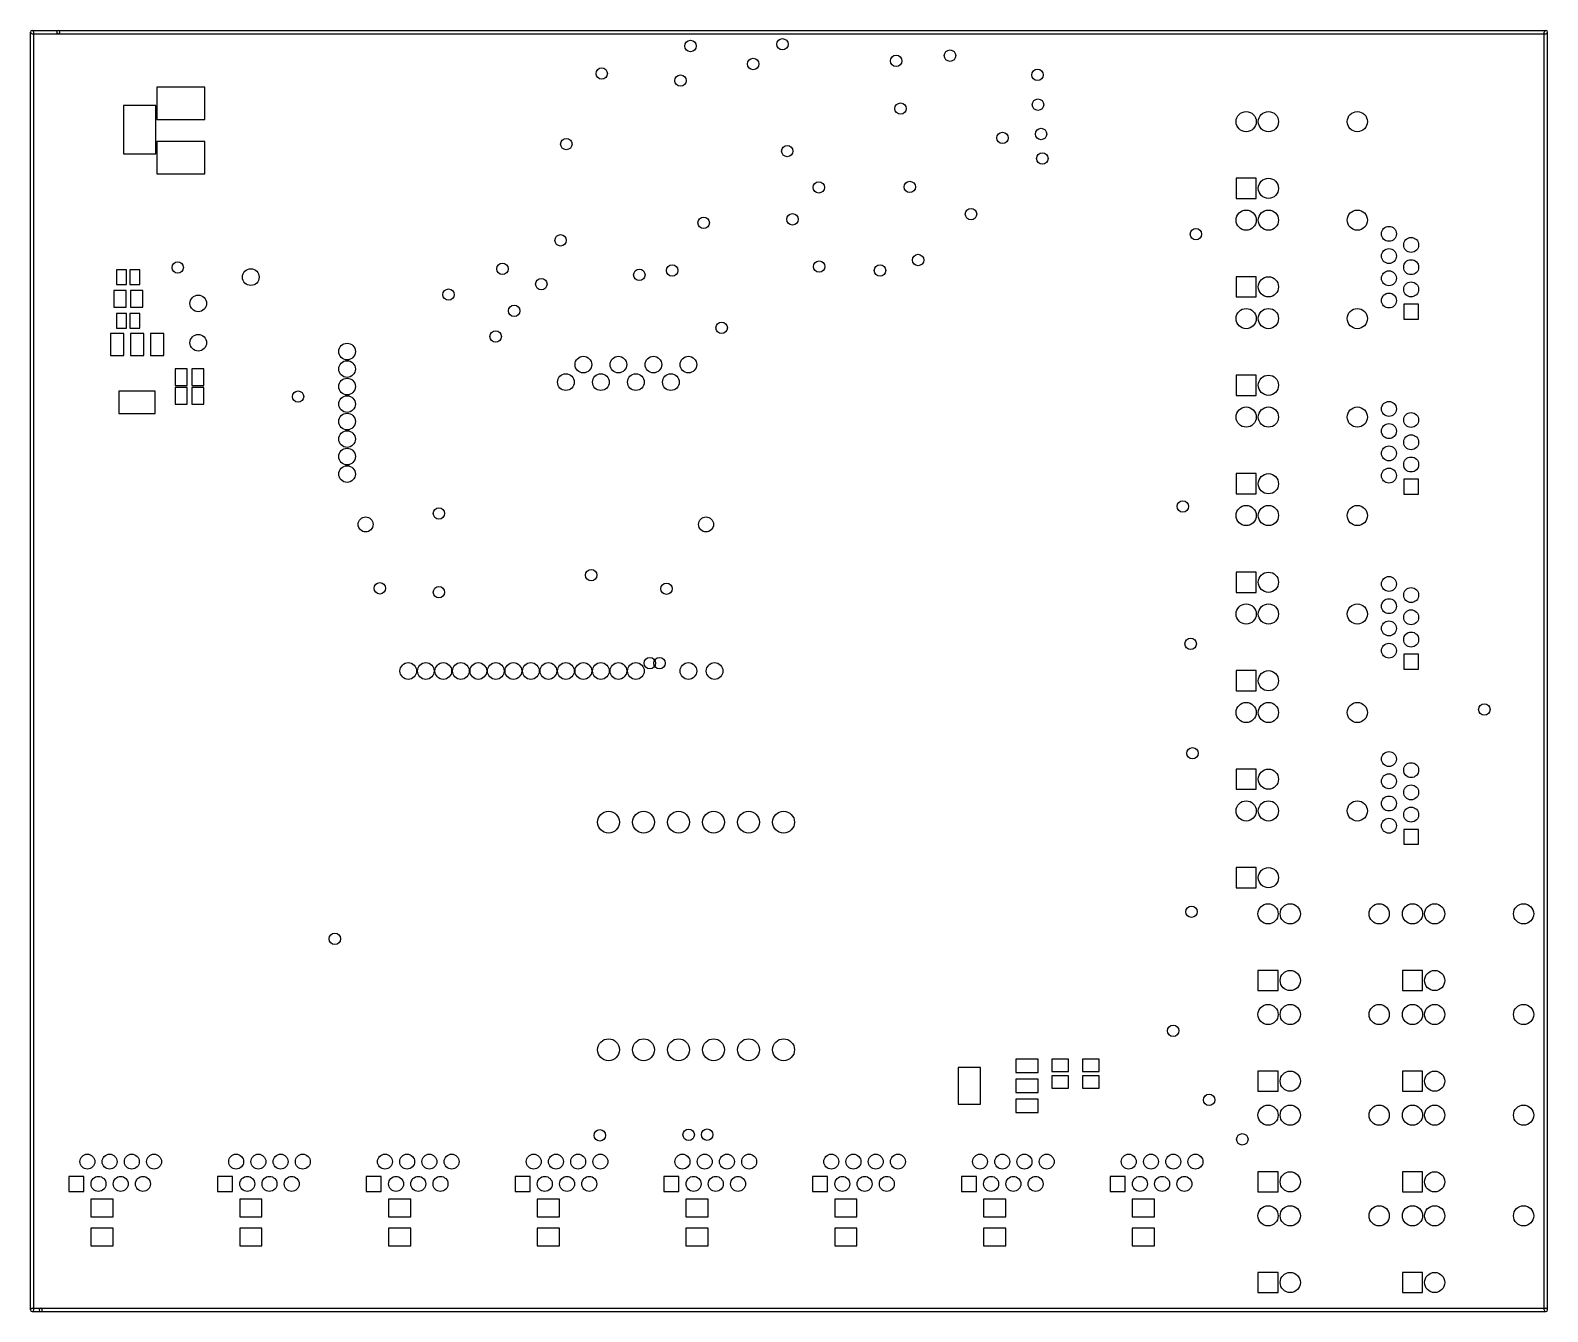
# Model space of a CAD drawing. Extents: x 25909 to 94169, y 14485 to 72115.
import ezdxf

# ---------------------------------------------------------------- set-up
doc = ezdxf.new("R2010")
doc.units = 0
doc.layers.add('BLACK', color=1, linetype='CONTINUOUS')

msp = doc.modelspace()

# ---------------------------------------------------------------- linework, layer by layer
at = {"layer": 'BLACK'}
for p, q in [((25909, 14560), (25909, 72040)), ((25984, 72115), (27164, 72115)), ((25984, 71965), (27164, 71965)), ((26059, 14560), (26059, 72040)), ((27165, 72115), (94093, 72115)), ((27165, 71965), (94093, 71965)), ((94019, 14560), (94019, 72040)), ((94169, 14560), (94169, 72040)), ((33761, 69558), (31593, 69558)), ((31593, 69558), (31593, 68098)), ((33761, 68098), (33761, 69558)), ((31557, 68730), (30097, 68730)), ((30097, 68730), (30097, 66562)), ((31557, 66562), (31557, 68730)), ((31593, 68098), (33761, 68098)), ((33761, 67117), (31593, 67117)), ((31593, 67117), (31593, 65657)), ((33761, 65657), (33761, 67117)), ((30097, 66562), (31557, 66562)), ((31593, 65657), (33761, 65657)), ((81061, 65463), (80153, 65463)), ((80153, 65463), (80153, 64555)), ((81061, 64555), (81061, 65463)), ((80153, 64555), (81061, 64555)), ((29790, 61341), (29790, 60691)), ((30240, 61341), (29790, 61341)), ((30240, 60691), (30240, 61341)), ((30390, 61341), (30390, 60691)), ((30840, 61341), (30390, 61341)), ((30840, 60691), (30840, 61341)), ((81061, 61034), (80153, 61034)), ((80153, 61034), (80153, 60126)), ((81061, 60126), (81061, 61034)), ((29665, 60407), (29665, 59657)), ((30215, 60407), (29665, 60407)), ((29790, 60691), (30240, 60691)), ((30215, 59657), (30215, 60407)), ((30390, 60691), (30840, 60691)), ((30415, 60407), (30415, 59657)), ((30965, 60407), (30415, 60407)), ((30965, 59657), (30965, 60407)), ((80153, 60126), (81061, 60126)), ((29665, 59657), (30215, 59657)), ((30415, 59657), (30965, 59657)), ((88364, 59799), (87692, 59799)), ((87692, 59799), (87692, 59127)), ((88364, 59127), (88364, 59799)), ((29790, 59373), (29790, 58723)), ((30240, 59373), (29790, 59373)), ((29790, 58723), (30240, 58723)), ((30240, 58723), (30240, 59373)), ((30390, 59373), (30390, 58723)), ((30840, 59373), (30390, 59373)), ((30390, 58723), (30840, 58723)), ((30840, 58723), (30840, 59373)), ((87692, 59127), (88364, 59127)), ((29509, 58486), (29509, 57486)), ((30109, 58486), (29509, 58486)), ((30109, 57486), (30109, 58486)), ((30409, 58486), (30409, 57486)), ((31009, 58486), (30409, 58486)), ((31009, 57486), (31009, 58486)), ((31309, 58486), (31309, 57486)), ((31909, 58486), (31309, 58486)), ((31909, 57486), (31909, 58486)), ((29509, 57486), (30109, 57486)), ((30409, 57486), (31009, 57486)), ((31309, 57486), (31909, 57486)), ((32971, 56884), (32421, 56884)), ((32421, 56884), (32421, 56134)), ((32971, 56134), (32971, 56884)), ((33721, 56884), (33171, 56884)), ((33171, 56884), (33171, 56134)), ((33721, 56134), (33721, 56884)), ((32421, 56134), (32971, 56134)), ((32971, 56057), (32421, 56057)), ((32421, 56057), (32421, 55307)), ((32971, 55307), (32971, 56057)), ((33171, 56134), (33721, 56134)), ((33721, 56057), (33171, 56057)), ((33171, 56057), (33171, 55307)), ((33721, 55307), (33721, 56057)), ((81061, 56605), (80153, 56605)), ((80153, 56605), (80153, 55697)), ((81061, 55697), (81061, 56605)), ((29889, 55886), (29889, 54886)), ((31529, 55886), (29889, 55886)), ((31529, 54886), (31529, 55886)), ((32421, 55307), (32971, 55307)), ((33171, 55307), (33721, 55307)), ((80153, 55697), (81061, 55697)), ((29889, 54886), (31529, 54886)), ((81061, 52176), (80153, 52176)), ((80153, 52176), (80153, 51268)), ((81061, 51268), (81061, 52176)), ((88364, 51925), (87692, 51925)), ((87692, 51925), (87692, 51253)), ((88364, 51253), (88364, 51925)), ((80153, 51268), (81061, 51268)), ((87692, 51253), (88364, 51253)), ((81061, 47746), (80153, 47746)), ((80153, 47746), (80153, 46838)), ((81061, 46838), (81061, 47746)), ((80153, 46838), (81061, 46838)), ((88364, 44051), (87692, 44051)), ((87692, 44051), (87692, 43379)), ((88364, 43379), (88364, 44051)), ((81061, 43317), (80153, 43317)), ((80153, 43317), (80153, 42409)), ((81061, 42409), (81061, 43317)), ((87692, 43379), (88364, 43379)), ((80153, 42409), (81061, 42409)), ((81061, 38888), (80153, 38888)), ((80153, 38888), (80153, 37980)), ((81061, 37980), (81061, 38888)), ((80153, 37980), (81061, 37980)), ((88364, 36177), (87692, 36177)), ((87692, 36177), (87692, 35505)), ((87692, 35505), (88364, 35505)), ((88364, 35505), (88364, 36177)), ((81061, 34459), (80153, 34459)), ((80153, 34459), (80153, 33551)), ((81061, 33551), (81061, 34459)), ((80153, 33551), (81061, 33551)), ((82045, 29832), (81137, 29832)), ((81137, 29832), (81137, 28924)), ((82045, 28924), (82045, 29832)), ((88541, 29832), (87633, 29832)), ((87633, 29832), (87633, 28924)), ((88541, 28924), (88541, 29832)), ((81137, 28924), (82045, 28924)), ((87633, 28924), (88541, 28924)), ((68649, 25459), (67649, 25459)), ((67649, 25459), (67649, 23819)), ((68649, 23819), (68649, 25459)), ((71249, 25839), (70249, 25839)), ((70249, 25839), (70249, 25239)), ((71249, 25239), (71249, 25839)), ((72619, 25840), (71869, 25840)), ((71869, 25840), (71869, 25290)), ((71869, 25290), (72619, 25290)), ((72619, 25290), (72619, 25840)), ((73997, 25840), (73247, 25840)), ((73247, 25840), (73247, 25290)), ((73247, 25290), (73997, 25290)), ((73997, 25290), (73997, 25840)), ((82045, 25305), (81137, 25305)), ((81137, 25305), (81137, 24397)), ((82045, 24397), (82045, 25305)), ((88541, 25305), (87633, 25305)), ((87633, 25305), (87633, 24397)), ((88541, 24397), (88541, 25305)), ((70249, 25239), (71249, 25239)), ((71249, 24939), (70249, 24939)), ((70249, 24939), (70249, 24339)), ((71249, 24339), (71249, 24939)), ((72619, 25090), (71869, 25090)), ((71869, 25090), (71869, 24540)), ((72619, 24540), (72619, 25090)), ((73997, 25090), (73247, 25090)), ((73247, 25090), (73247, 24540)), ((73997, 24540), (73997, 25090)), ((70249, 24339), (71249, 24339)), ((71249, 24039), (70249, 24039)), ((70249, 24039), (70249, 23439)), ((71249, 23439), (71249, 24039)), ((71869, 24540), (72619, 24540)), ((73247, 24540), (73997, 24540)), ((81137, 24397), (82045, 24397)), ((87633, 24397), (88541, 24397)), ((67649, 23819), (68649, 23819)), ((70249, 23439), (71249, 23439)), ((27638, 20568), (27638, 19896)), ((28310, 20568), (27638, 20568)), ((28310, 19896), (28310, 20568)), ((34331, 20568), (34331, 19896)), ((35003, 20568), (34331, 20568)), ((35003, 19896), (35003, 20568)), ((41024, 20568), (41024, 19896)), ((41696, 20568), (41024, 20568)), ((41696, 19896), (41696, 20568)), ((47717, 20568), (47717, 19896)), ((48389, 20568), (47717, 20568)), ((48389, 19896), (48389, 20568)), ((54410, 20568), (54410, 19896)), ((55082, 20568), (54410, 20568)), ((55082, 19896), (55082, 20568)), ((61103, 20568), (61103, 19896)), ((61775, 20568), (61103, 20568)), ((61775, 19896), (61775, 20568)), ((67796, 20568), (67796, 19896)), ((68468, 20568), (67796, 20568)), ((68468, 19896), (68468, 20568)), ((74489, 20568), (74489, 19896)), ((75161, 20568), (74489, 20568)), ((75161, 19896), (75161, 20568)), ((82045, 20777), (81137, 20777)), ((81137, 20777), (81137, 19869)), ((82045, 19869), (82045, 20777)), ((88541, 20777), (87633, 20777)), ((87633, 20777), (87633, 19869)), ((88541, 19869), (88541, 20777)), ((27638, 19896), (28310, 19896)), ((34331, 19896), (35003, 19896)), ((41024, 19896), (41696, 19896)), ((47717, 19896), (48389, 19896)), ((54410, 19896), (55082, 19896)), ((61103, 19896), (61775, 19896)), ((67796, 19896), (68468, 19896)), ((74489, 19896), (75161, 19896)), ((81137, 19869), (82045, 19869)), ((87633, 19869), (88541, 19869)), ((29634, 19547), (28634, 19547)), ((28634, 19547), (28634, 18747)), ((29634, 18747), (29634, 19547)), ((36327, 19547), (35327, 19547)), ((35327, 19547), (35327, 18747)), ((36327, 18747), (36327, 19547)), ((43020, 19547), (42020, 19547)), ((42020, 19547), (42020, 18747)), ((43020, 18747), (43020, 19547)), ((49713, 19547), (48713, 19547)), ((48713, 19547), (48713, 18747)), ((49713, 18747), (49713, 19547)), ((56405, 19547), (55405, 19547)), ((55405, 19547), (55405, 18747)), ((56405, 18747), (56405, 19547)), ((63098, 19547), (62098, 19547)), ((62098, 19547), (62098, 18747)), ((63098, 18747), (63098, 19547)), ((69791, 19547), (68791, 19547)), ((68791, 19547), (68791, 18747)), ((69791, 18747), (69791, 19547)), ((76484, 19547), (75484, 19547)), ((75484, 19547), (75484, 18747)), ((76484, 18747), (76484, 19547)), ((28634, 18747), (29634, 18747)), ((35327, 18747), (36327, 18747)), ((42020, 18747), (43020, 18747)), ((48713, 18747), (49713, 18747)), ((55405, 18747), (56405, 18747)), ((62098, 18747), (63098, 18747)), ((68791, 18747), (69791, 18747)), ((75484, 18747), (76484, 18747)), ((29634, 18247), (28634, 18247)), ((28634, 18247), (28634, 17447)), ((29634, 17447), (29634, 18247)), ((36327, 18247), (35327, 18247)), ((35327, 18247), (35327, 17447)), ((36327, 17447), (36327, 18247)), ((43020, 18247), (42020, 18247)), ((42020, 18247), (42020, 17447)), ((43020, 17447), (43020, 18247)), ((49713, 18247), (48713, 18247)), ((48713, 18247), (48713, 17447)), ((49713, 17447), (49713, 18247)), ((56405, 18247), (55405, 18247)), ((55405, 18247), (55405, 17447)), ((56405, 17447), (56405, 18247)), ((63098, 18247), (62098, 18247)), ((62098, 18247), (62098, 17447)), ((63098, 17447), (63098, 18247)), ((69791, 18247), (68791, 18247)), ((68791, 18247), (68791, 17447)), ((69791, 17447), (69791, 18247)), ((76484, 18247), (75484, 18247)), ((75484, 18247), (75484, 17447)), ((76484, 17447), (76484, 18247)), ((28634, 17447), (29634, 17447)), ((35327, 17447), (36327, 17447)), ((42020, 17447), (43020, 17447)), ((48713, 17447), (49713, 17447)), ((55405, 17447), (56405, 17447)), ((62098, 17447), (63098, 17447)), ((68791, 17447), (69791, 17447)), ((75484, 17447), (76484, 17447)), ((82045, 16250), (81137, 16250)), ((81137, 16250), (81137, 15342)), ((82045, 15342), (82045, 16250)), ((88541, 16250), (87633, 16250)), ((87633, 16250), (87633, 15342)), ((88541, 15342), (88541, 16250)), ((81137, 15342), (82045, 15342)), ((87633, 15342), (88541, 15342)), ((25984, 14635), (26378, 14635)), ((25984, 14485), (26378, 14485)), ((26378, 14635), (94094, 14635)), ((26378, 14485), (94094, 14485))]:
    msp.add_line(p, q, dxfattribs=at)
for centre, radius in [((59744, 71489), 257), ((55610, 71410), 257), ((64862, 70741), 257), ((67283, 70977), 257), ((51614, 70170), 257), ((58425, 70603), 257), ((71220, 70111), 257), ((55157, 69855), 257), ((71240, 68772), 257), ((65059, 68595), 257), ((80607, 68009), 454), ((81607, 68009), 454), ((85607, 68009), 454), ((71378, 67453), 257), ((50020, 67001), 257), ((59961, 66686), 257), ((69646, 67276), 257), ((71437, 66351), 257), ((61378, 65052), 257), ((65472, 65072), 257), ((81607, 65009), 454), ((56201, 63457), 257), ((60197, 63615), 257), ((68228, 63851), 257), ((80607, 63580), 454), ((81607, 63580), 454), ((85607, 63580), 454), ((49764, 62670), 257), ((78346, 62946), 257), ((87028, 62963), 336), ((87028, 61963), 336), ((88028, 62463), 336), ((32539, 61450), 257), ((47146, 61391), 257), ((54783, 61312), 257), ((61398, 61489), 257), ((64134, 61312), 257), ((65846, 61784), 257), ((88028, 61463), 336), ((35827, 61016), 375), ((48898, 60702), 257), ((53307, 61115), 257), ((81607, 60580), 454), ((87028, 60963), 336), ((88028, 60463), 336), ((33465, 59835), 375), ((44724, 60229), 257), ((87028, 59963), 336), ((47673, 59497), 257), ((80607, 59151), 454), ((81607, 59151), 454), ((85607, 59151), 454), ((57008, 58733), 257), ((33465, 58064), 375), ((40157, 57670), 375), ((46842, 58347), 257), ((50787, 57079), 375), ((52362, 57079), 375), ((53937, 57079), 375), ((55512, 57079), 375), ((40157, 56883), 375), ((50000, 56292), 375), ((51575, 56292), 375), ((53150, 56292), 375), ((54724, 56292), 375), ((40157, 56095), 375), ((81607, 56151), 454), ((37953, 55642), 257), ((40157, 55308), 375), ((87028, 55089), 336), ((40157, 54521), 375), ((80607, 54722), 454), ((81607, 54722), 454), ((85607, 54722), 454), ((88028, 54589), 336), ((40157, 53733), 375), ((87028, 54089), 336), ((40157, 52946), 375), ((87028, 53089), 336), ((88028, 53589), 336), ((88028, 52589), 336), ((40157, 52158), 375), ((81607, 51722), 454), ((87028, 52089), 336), ((44291, 50387), 257), ((77756, 50702), 257), ((80607, 50292), 454), ((81607, 50292), 454), ((85607, 50292), 454), ((40992, 49891), 336), ((56307, 49891), 336), ((51142, 47611), 257), ((41634, 47020), 257), ((44291, 46843), 257), ((54527, 47001), 257), ((81607, 47292), 454), ((87028, 47215), 336), ((87028, 46215), 336), ((88028, 46715), 336), ((80607, 45863), 454), ((81607, 45863), 454), ((85607, 45863), 454), ((88028, 45715), 336), ((87028, 45215), 336), ((78110, 44520), 257), ((87028, 44215), 336), ((88028, 44715), 336), ((53779, 43654), 257), ((54212, 43654), 257), ((42913, 43300), 375), ((43701, 43300), 375), ((44488, 43300), 375), ((45276, 43300), 375), ((46063, 43300), 375), ((46850, 43300), 375), ((47638, 43300), 375), ((48425, 43300), 375), ((49213, 43300), 375), ((50000, 43300), 375), ((50787, 43300), 375), ((51575, 43300), 375), ((52362, 43300), 375), ((53150, 43300), 375), ((55512, 43300), 375), ((56693, 43300), 375), ((81607, 42863), 454), ((80607, 41434), 454), ((81607, 41434), 454), ((85607, 41434), 454), ((91319, 41568), 257), ((78189, 39599), 257), ((87028, 39341), 336), ((88028, 38841), 336), ((81607, 38434), 454), ((87028, 38341), 336), ((87028, 37341), 336), ((88028, 37841), 336), ((51921, 36501), 493), ((53496, 36501), 493), ((55070, 36501), 493), ((56645, 36501), 493), ((58220, 36501), 493), ((59795, 36501), 493), ((80607, 37005), 454), ((81607, 37005), 454), ((85607, 37005), 454), ((88028, 36841), 336), ((87028, 36341), 336), ((81607, 34005), 454), ((81591, 32378), 454), ((82591, 32378), 454), ((86591, 32378), 454), ((88087, 32378), 454), ((89087, 32378), 454), ((93087, 32378), 454), ((78149, 32473), 257), ((39606, 31253), 257), ((82591, 29378), 454), ((89087, 29378), 454), ((81591, 27851), 454), ((82591, 27851), 454), ((86591, 27851), 454), ((88087, 27851), 454), ((89087, 27851), 454), ((93087, 27851), 454), ((77323, 27119), 257), ((51921, 26264), 493), ((53496, 26264), 493), ((55070, 26264), 493), ((56645, 26264), 493), ((58220, 26264), 493), ((59795, 26264), 493), ((82591, 24851), 454), ((89087, 24851), 454), ((78937, 24009), 257), ((81591, 23323), 454), ((82591, 23323), 454), ((86591, 23323), 454), ((88087, 23323), 454), ((89087, 23323), 454), ((93087, 23323), 454), ((51527, 22414), 257), ((55527, 22442), 257), ((56358, 22446), 257), ((80433, 22237), 257), ((28474, 21232), 336), ((29474, 21232), 336), ((30474, 21232), 336), ((31474, 21232), 336), ((35167, 21232), 336), ((36167, 21232), 336), ((37167, 21232), 336), ((38167, 21232), 336), ((41860, 21232), 336), ((42860, 21232), 336), ((43860, 21232), 336), ((44860, 21232), 336), ((48553, 21232), 336), ((49553, 21232), 336), ((50553, 21232), 336), ((51553, 21232), 336), ((55246, 21232), 336), ((56246, 21232), 336), ((57246, 21232), 336), ((58246, 21232), 336), ((61939, 21232), 336), ((62939, 21232), 336), ((63939, 21232), 336), ((64939, 21232), 336), ((68632, 21232), 336), ((69632, 21232), 336), ((70632, 21232), 336), ((71632, 21232), 336), ((75325, 21232), 336), ((76325, 21232), 336), ((77325, 21232), 336), ((78325, 21232), 336), ((28974, 20232), 336), ((29974, 20232), 336), ((30974, 20232), 336), ((35667, 20232), 336), ((36667, 20232), 336), ((37667, 20232), 336), ((42360, 20232), 336), ((43360, 20232), 336), ((44360, 20232), 336), ((49053, 20232), 336), ((50053, 20232), 336), ((51053, 20232), 336), ((55746, 20232), 336), ((56746, 20232), 336), ((57746, 20232), 336), ((62439, 20232), 336), ((63439, 20232), 336), ((64439, 20232), 336), ((69132, 20232), 336), ((70132, 20232), 336), ((71132, 20232), 336), ((75825, 20232), 336), ((76825, 20232), 336), ((77825, 20232), 336), ((82591, 20323), 454), ((89087, 20323), 454), ((81591, 18796), 454), ((82591, 18796), 454), ((86591, 18796), 454), ((88087, 18796), 454), ((89087, 18796), 454), ((93087, 18796), 454), ((82591, 15796), 454), ((89087, 15796), 454)]:
    msp.add_circle(centre, radius, dxfattribs=at)
for centre, start, end in [((25984, 72040), 360, 540), ((25984, 72040), 90, 270), ((27165, 72040), 90, 270), ((27164, 72040), 270, 450), ((94094, 72040), 360, 540), ((94093, 72040), 270, 450), ((25984, 14560), 90, 270), ((25984, 14560), 180, 360), ((26378, 14560), 90, 270), ((26378, 14560), 270, 450), ((94094, 14560), 180, 360), ((94094, 14560), 270, 450)]:
    msp.add_arc(centre, 75, start, end, dxfattribs=at)

doc.saveas('drawing.dxf')
